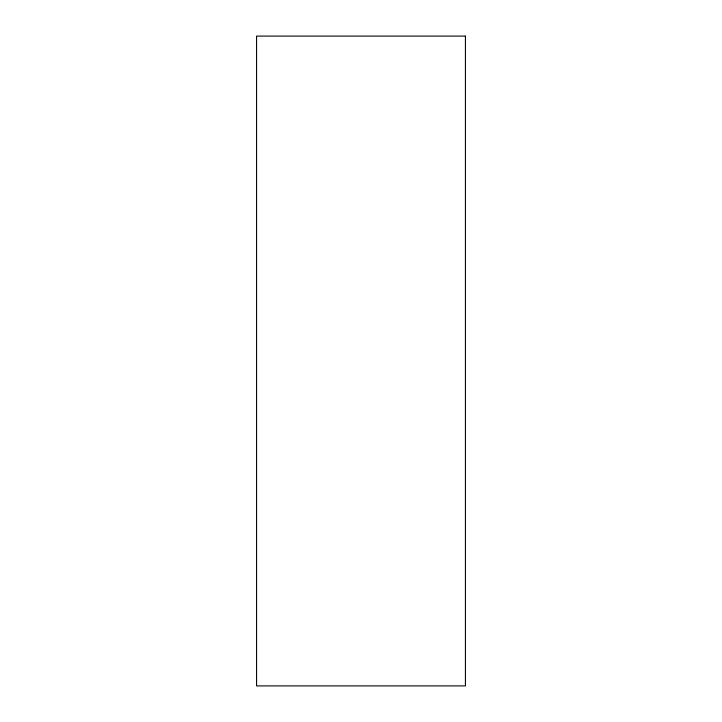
<?xml version="1.0" encoding="UTF-8"?>
<svg xmlns="http://www.w3.org/2000/svg" width="722" height="722" viewBox="0 0 722 722"><rect width="100%" height="100%" fill="white"/><g stroke="black" fill="none" stroke-linecap="round" stroke-linejoin="round"><path stroke-width="1.08" d="M465.428 36.1L256.572 36.1L256.572 685.9L465.428 685.9L465.428 36.1"/></g></svg>
